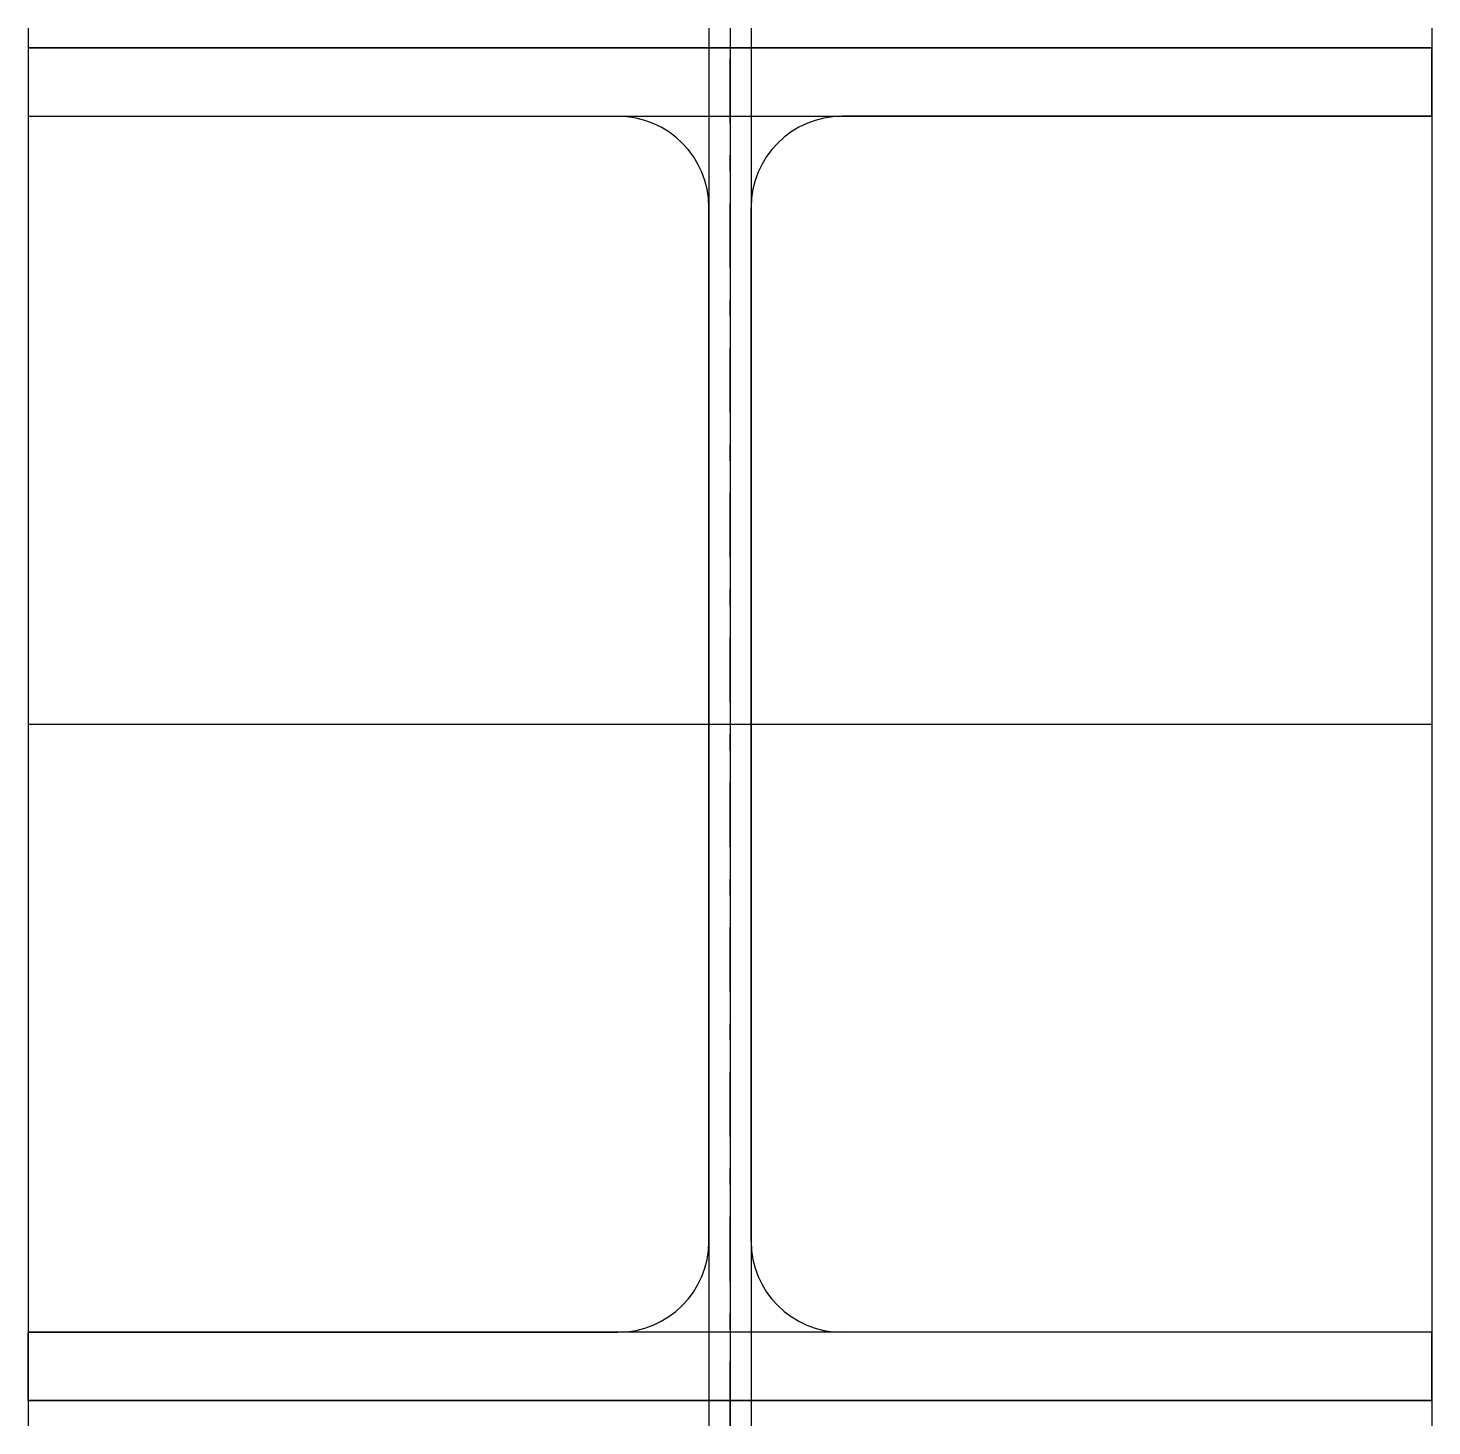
# Model space of a CAD drawing. Extents: x -138 to 138, y -138 to 137.
import ezdxf

# ---------------------------------------------------------------- set-up
doc = ezdxf.new("R2010")
doc.units = 0
doc.linetypes.add('CENTER', pattern=[28.575, 12.7, -6.35, 3.175, -6.35])
doc.layers.get('0').update_dxf_attribs({"linetype": 'CONTINUOUS'})

msp = doc.modelspace()

# ---------------------------------------------------------------- linework, layer by layer
at = {"linetype": 'CONTINUOUS'}
for p, q in [((-138.5, 137.42), (-138.5, -138.5)), ((-4.15, 137.42), (-4.15, -138.5)), ((0, 137.42), (0, -138.5)), ((4.15, 137.42), (4.15, -138.5)), ((138.5, 137.42), (138.5, -138.5)), ((-138.5, 133.5), (138.5, 133.5)), ((138.5, 133.5), (-138.5, 133.5)), ((-138.5, 133.5), (-138.5, 120)), ((138.5, 133.5), (-138.5, 133.5)), ((-138.5, 133.5), (-138.5, 120)), ((138.5, 120), (138.5, 133.5)), ((138.5, 133.5), (138.5, 120)), ((-138.5, 120), (138.5, 120)), ((-138.5, 120), (-22.15, 120)), ((-138.5, 120), (-22.15, 120)), ((22.15, 120), (138.5, 120)), ((138.5, 120), (22.15, 120)), ((-4.15, 102), (-4.15, -102)), ((-4.15, -102), (-4.15, 102)), ((4.15, -102), (4.15, 102)), ((4.15, -102), (4.15, 102)), ((-138.5, 0), (138.5, 0)), ((138.5, -120), (-138.5, -120)), ((-22.15, -120), (-138.5, -120)), ((-138.5, -120), (-138.5, -133.5)), ((-138.5, -133.5), (-138.5, -120)), ((-138.5, -120), (-22.15, -120)), ((138.5, -120), (22.15, -120)), ((138.5, -120), (22.15, -120)), ((138.5, -133.5), (138.5, -120)), ((138.5, -133.5), (138.5, -120)), ((138.5, -133.5), (-138.5, -133.5)), ((-138.5, -133.5), (138.5, -133.5)), ((138.5, -133.5), (-138.5, -133.5))]:
    msp.add_line(p, q, dxfattribs=at)
at = {"linetype": 'CENTER'}
for p, q in [((0, -138.5), (0, 137.42)), ((-138.5, 0), (138.5, 0))]:
    msp.add_line(p, q, dxfattribs=at)
at = {"linetype": 'CONTINUOUS'}
for centre, start, end in [((-22.15, 102), 0, 90), ((-22.15, 102), 0, 90), ((22.15, 102), 90, 180), ((22.15, 102), 90, 180), ((-22.15, -102), 270, 0), ((-22.15, -102), 270, 0), ((22.15, -102), 180, 270), ((22.15, -102), 180, 270)]:
    msp.add_arc(centre, 18, start, end, dxfattribs=at)

doc.saveas('drawing.dxf')
